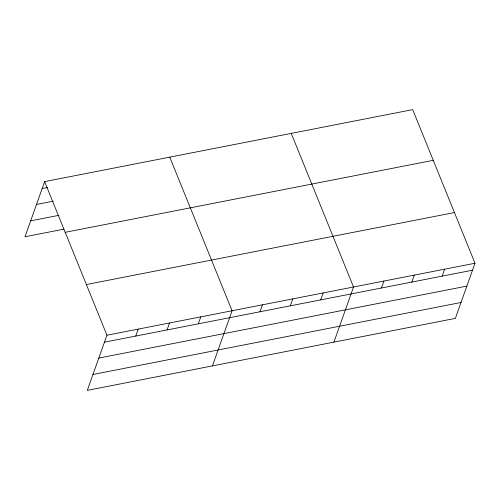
<?xml version="1.0" encoding="UTF-8"?>
<svg xmlns="http://www.w3.org/2000/svg" width="500" height="500" viewBox="0 0 500 500"><rect width="100%" height="100%" fill="white"/><g stroke="black" fill="none" stroke-linecap="round" stroke-linejoin="round"><path stroke-width="0.75" d="M44.631 181.619L106.938 335.231L87.3 390.369L455.369 318.381L475 263.244L412.7 109.631L44.631 181.619L25 236.756L63.919 229.144M135.744 336.062L138.219 329.113M167.031 329.944L169.506 322.994M198.319 323.825L200.794 316.875M212.444 365.894L232.075 310.756L169.775 157.144M259.969 311.769L262.444 304.819M290.331 305.831L292.806 298.875M320.7 299.887L323.175 292.938M333.906 342.137L353.537 287L291.238 133.387M381.431 288.012L383.906 281.062M411.794 282.075L414.269 275.119M442.156 276.131L444.637 269.181M42.156 188.569L47.5 187.525M36.494 204.469L53.281 201.188M30.663 220.856L58.894 215.331M65.194 232.312L433.256 160.325M86.375 284.538L454.444 212.55M106.938 335.231L475 263.244M104.456 342.181L472.525 270.194M98.8 358.081L466.863 286.1M92.963 374.469L461.031 302.481"/></g></svg>
